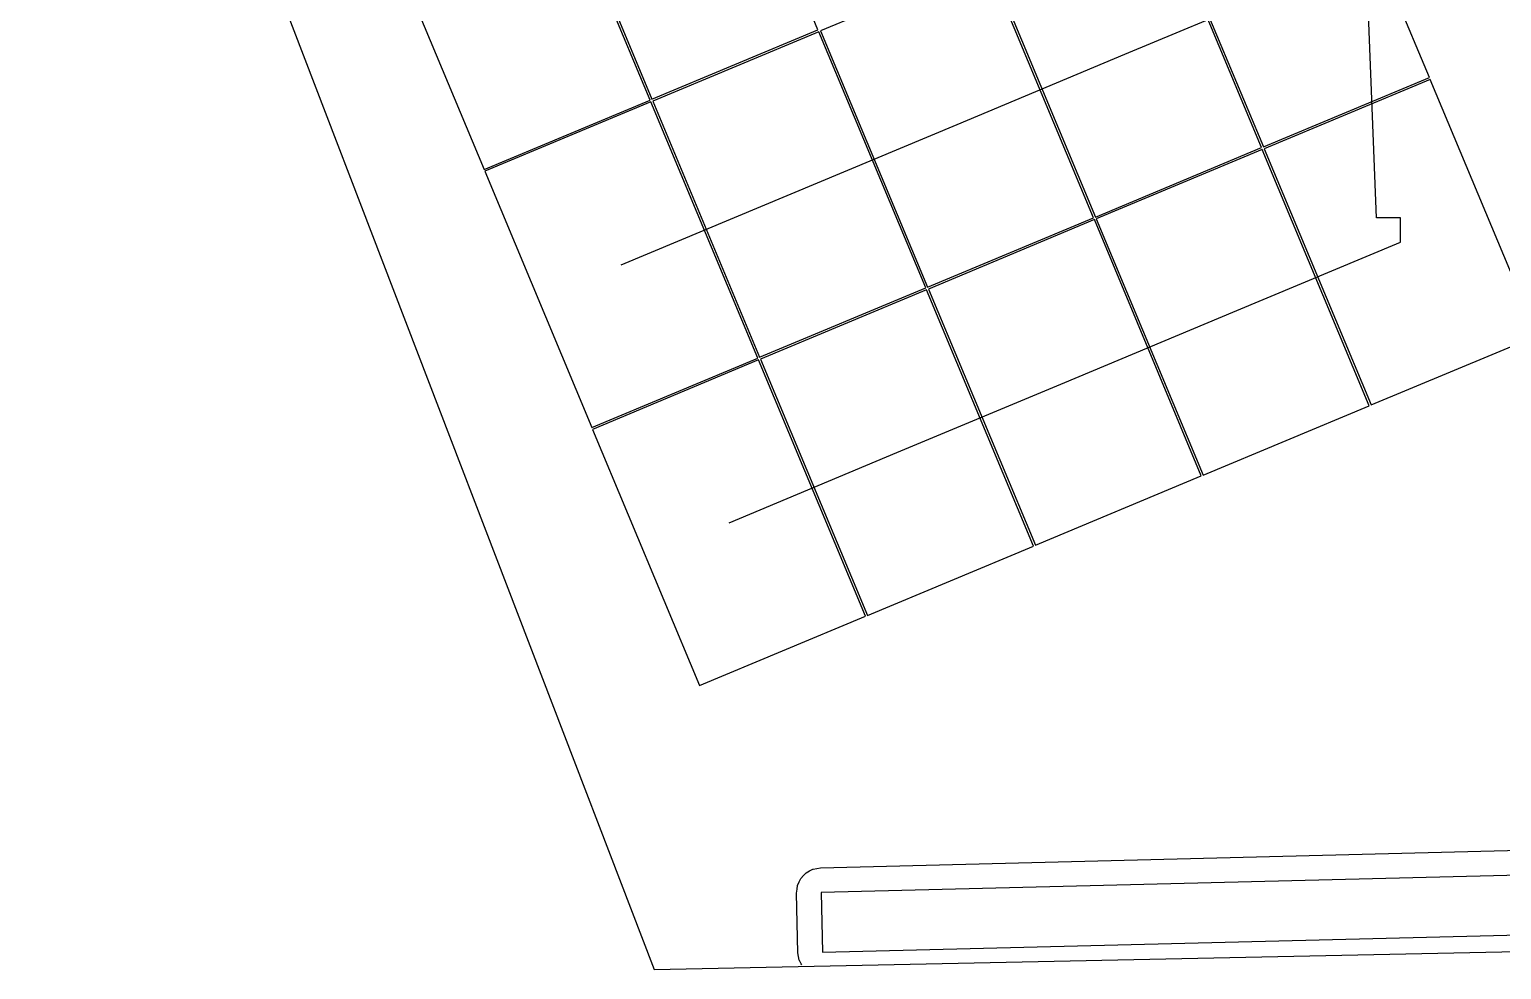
# Model space of a CAD drawing. Header units: feet. Extents: x -179 to 28, y -21 to 191.
# Drawn here: x -34.3 to -4.35, y -20.77 to -1.65 of the extents above; entities that cross this region are included whole.
import ezdxf

# ---------------------------------------------------------------- set-up
doc = ezdxf.new("R2010")
doc.units = ezdxf.units.FT
for name, color, linetype in [('Buildings', 7, 'CONTINUOUS'), ('Connections', 7, 'CONTINUOUS'), ('Modules', 7, 'CONTINUOUS'), ('Obstructions', 7, 'CONTINUOUS'), ('Setbacks', 7, 'CONTINUOUS'), ('Strings', 7, 'CONTINUOUS')]:
    doc.layers.add(name, color=color, linetype=linetype)

msp = doc.modelspace()

# ---------------------------------------------------------------- linework, layer by layer
at = {"layer": 'Buildings', "color": 252}
for p, q in [((-34.298, 12.353), (-21.588, -20.771)), ((-21.588, -20.771), (27.877, -19.734))]:
    msp.add_line(p, q, dxfattribs=at)
at = {"layer": 'Connections', "color": 91}
for p, q in [((-6.893, -5.486), (-7.848, 19.018)), ((-6.401, -5.486), (-6.893, -5.486)), ((-6.401, -5.978), (-6.401, -5.486))]:
    msp.add_line(p, q, dxfattribs=at)
at = {"layer": 'Modules', "color": 254}
for p, q in [((-18.256, -1.661), (-20.432, 3.549)), ((-5.816, -2.629), (-7.993, 2.581)), ((-21.672, -3.088), (-23.848, 2.122)), ((-23.81, 2.138), (-21.634, -3.072)), ((-9.232, -4.056), (-11.408, 1.154)), ((-11.37, 1.17), (-9.194, -4.04)), ((-27.226, 0.712), (-25.05, -4.499)), ((-14.824, -0.273), (-18.202, -1.684)), ((-12.648, -5.483), (-14.824, -0.273)), ((-14.786, -0.257), (-12.61, -5.467)), ((-21.634, -3.072), (-18.256, -1.661)), ((-18.24, -1.699), (-21.618, -3.11)), ((-16.064, -6.909), (-18.24, -1.699)), ((-18.202, -1.684), (-16.026, -6.894)), ((-9.194, -4.04), (-5.816, -2.629)), ((-5.8, -2.668), (-9.178, -4.079)), ((-3.624, -7.878), (-5.8, -2.668)), ((-25.05, -4.499), (-21.672, -3.088)), ((-21.656, -3.126), (-25.033, -4.537)), ((-19.479, -8.336), (-21.656, -3.126)), ((-21.618, -3.11), (-19.442, -8.32)), ((-12.61, -5.467), (-9.232, -4.056)), ((-9.216, -4.094), (-12.594, -5.505)), ((-7.04, -9.305), (-9.216, -4.094)), ((-9.178, -4.079), (-7.002, -9.289)), ((-25.033, -4.537), (-22.857, -9.747)), ((-16.026, -6.894), (-12.648, -5.483)), ((-12.632, -5.521), (-16.01, -6.932)), ((-10.456, -10.731), (-12.632, -5.521)), ((-12.594, -5.505), (-10.418, -10.715)), ((-19.442, -8.32), (-16.064, -6.909)), ((-16.048, -6.948), (-19.425, -8.359)), ((-13.871, -12.158), (-16.048, -6.948)), ((-16.01, -6.932), (-13.833, -12.142)), ((-7.002, -9.289), (-3.624, -7.878)), ((-22.857, -9.747), (-19.479, -8.336)), ((-19.463, -8.375), (-22.841, -9.786)), ((-17.287, -13.585), (-19.463, -8.375)), ((-19.425, -8.359), (-17.249, -13.569)), ((-10.418, -10.715), (-7.04, -9.305)), ((-22.841, -9.786), (-20.665, -14.996)), ((-13.833, -12.142), (-10.456, -10.731)), ((-17.249, -13.569), (-13.871, -12.158)), ((-20.665, -14.996), (-17.287, -13.585))]:
    msp.add_line(p, q, dxfattribs=at)
at = {"layer": 'Obstructions', "color": 252}
for p, q in [((20.614, -18.236), (-18.189, -19.203)), ((-18.189, -19.203), (-18.16, -20.416)), ((-18.16, -20.416), (20.643, -19.448))]:
    msp.add_line(p, q, dxfattribs=at)
at = {"layer": 'Setbacks', "color": 2}
for p, q in [((-18.202, -18.7), (20.602, -17.732)), ((-18.603, -18.917), (-18.549, -18.86)), ((-18.549, -18.86), (-18.495, -18.804)), ((-18.495, -18.804), (-18.495, -18.803)), ((-18.495, -18.803), (-18.494, -18.803)), ((-18.495, -18.804), (-18.495, -18.804)), ((-18.495, -18.804), (-18.495, -18.804)), ((-18.494, -18.803), (-18.426, -18.766)), ((-18.426, -18.766), (-18.357, -18.729)), ((-18.357, -18.729), (-18.357, -18.729)), ((-18.357, -18.729), (-18.356, -18.729)), ((-18.356, -18.728), (-18.279, -18.714)), ((-18.356, -18.729), (-18.356, -18.728)), ((-18.356, -18.729), (-18.356, -18.729)), ((-18.279, -18.714), (-18.202, -18.7)), ((-18.202, -18.7), (-18.202, -18.7)), ((-18.692, -19.215), (-18.682, -19.138)), ((-18.682, -19.138), (-18.672, -19.06)), ((-18.672, -19.06), (-18.672, -19.06)), ((-18.672, -19.06), (-18.671, -19.06)), ((-18.671, -19.059), (-18.637, -18.989)), ((-18.671, -19.06), (-18.671, -19.059)), ((-18.671, -19.059), (-18.671, -19.059)), ((-18.637, -18.989), (-18.604, -18.918)), ((-18.604, -18.918), (-18.604, -18.918)), ((-18.604, -18.918), (-18.603, -18.918)), ((-18.603, -18.918), (-18.603, -18.917)), ((-18.603, -18.917), (-18.603, -18.917)), ((-18.692, -19.216), (-18.692, -19.215)), ((-18.692, -19.215), (-18.692, -19.215)), ((-18.663, -20.428), (-18.692, -19.216)), ((-18.663, -20.429), (-18.663, -20.428)), ((-18.663, -20.428), (-18.663, -20.428)), ((-18.663, -20.428), (-18.663, -20.428)), ((-18.649, -20.506), (-18.663, -20.429)), ((-18.635, -20.582), (-18.649, -20.506)), ((-18.635, -20.583), (-18.635, -20.582)), ((-18.634, -20.584), (-18.635, -20.583)), ((-18.635, -20.583), (-18.635, -20.583)), ((-18.635, -20.583), (-18.635, -20.583)), ((-18.597, -20.653), (-18.634, -20.584)), ((-18.585, -20.675), (-18.597, -20.653))]:
    msp.add_line(p, q, dxfattribs=at)
at = {"layer": 'Strings', "color": 11}
for p, q in [((-12.009, -2.156), (-8.593, -0.73)), ((-15.425, -3.583), (-12.009, -2.156)), ((-22.256, -6.437), (-15.425, -3.583)), ((-9.817, -7.405), (-6.401, -5.978)), ((-13.233, -8.832), (-9.817, -7.405)), ((-16.648, -10.258), (-13.233, -8.832)), ((-20.064, -11.685), (-16.648, -10.258))]:
    msp.add_line(p, q, dxfattribs=at)

doc.saveas('drawing.dxf')
